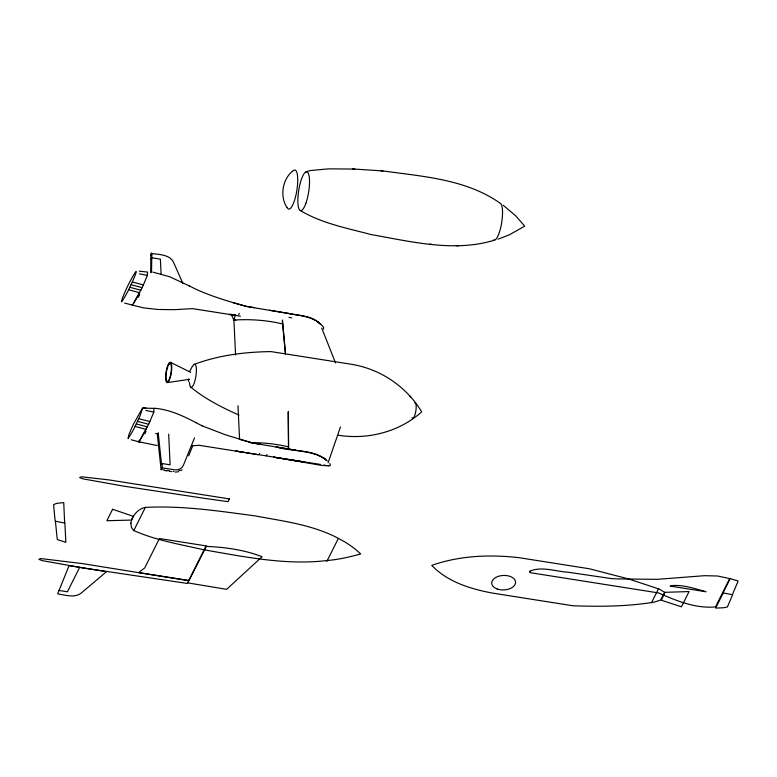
<?xml version="1.0" encoding="UTF-8"?>
<svg xmlns="http://www.w3.org/2000/svg" width="777" height="777" viewBox="0 0 777 777"><rect width="100%" height="100%" fill="white"/><g stroke="black" fill="none" stroke-linecap="round" stroke-linejoin="round"><path stroke-width="1.17" d="M150.699 272.698L150.903 253.875A1.457 0.554 88.3 0 1 151.321 253.03L151.826 253.584L151.525 272.222M194.532 437.859L183.469 465.064C182.236 468.55 178.389 470.318 174.864 469.832L162.286 467.851C158.926 473.562 164.209 465.51 161.441 463.442L158.178 432.702M124.718 303.108L132.478 305.118L142.482 287.053L147.348 275.437L147.581 272.076L139.277 271.183M131.187 439.772L138.947 441.783L148.951 423.718L153.817 412.092L153.885 408.362L142.502 408.11L133.683 423.737A127.583 32.702 -81 0 0 128.865 434.848L128.079 438.5L128.982 437.169A127.583 32.702 -81 0 0 133.916 428.807L140.278 415.258L142.56 408.139L145.814 407.838M235.567 354.953L233.916 320.066L235.47 314.636M328.108 462.771L340.462 426.913M188.656 455.808L192.881 445.415M189.539 371.591L192.259 366.501M132.333 282.022L127.447 292.142A127.583 32.702 -81 0 1 122.504 300.505L121.562 301.806L122.397 298.193A127.583 32.702 -81 0 1 127.205 287.082C130.177 280.652 142.414 258.498 132.333 282.022L143.434 284.926M239.287 313.393L238.636 314.685M150.981 255.264L152.146 253.574C159.664 254.584 170.532 254.565 173.902 263.131L182.877 283.343M150.864 259.46L151.7 257.779L160.383 259.149L161.111 274.456M79.662 567.336L67.424 591.792L58.741 590.423M161.121 469.415L160.596 465.122L161.441 463.442L170.124 464.811L168.677 434.197M326.845 561.392L338.17 538.791M139.248 293.725L133.498 303.622M145.717 430.39L139.967 440.277M138.335 297.164L139.569 294.813M144.804 433.819L146.037 431.478M259.401 453.933L259.703 453.389M292.366 171.222C282.469 179.574 279.691 196.513 286.888 207.352M182.071 469.794L180.847 470.707M178.778 470.862L179.808 470.308M194.289 364.355C218.638 355.196 245.056 351.952 270.959 351.592L351.525 364.306C380.536 369.017 406.585 386.684 421.707 411.888C399.135 431.934 367.939 439.937 338.325 435.237M323.446 329.069C325.301 326.34 318.667 323.776 317.434 321.416L318.725 322.581C310.528 315.287 298.387 315.783 288.345 313.354M498.008 239.19L509.314 234.829L524.708 226.156L515.763 215.899L503.156 205.196M305.944 171.892L310.033 170.59L328.428 168.852L354.749 169.065M494.337 240.21C454.186 252.496 411.315 241.628 371.124 234.567C347.076 228.166 321.629 223.387 300.116 210.382M651.563 602.534C625.582 606.565 599.125 606.682 572.892 605.769L492.327 593.055C470.444 588.976 447.562 581.924 431.769 565.394C459.644 555.526 489.898 554.351 519.065 557.682L589.452 568.783L628.952 579.059L658.43 588.82M178.399 471.775L175.32 472.115M167.521 382.556L189.627 379.293M145.338 507.4C182.1 505.477 218.832 511.043 255.196 515.909C284.382 521.377 315.025 525.029 341.239 539.947C348.319 543.647 355.011 548.659 360.732 553.952C349.631 556.983 338.306 559.625 326.787 560.547C285.431 565.491 243.929 556.682 203.302 549.698C179.934 544.288 155.759 540.355 133.751 530.526M64.646 522.824L63.733 502.573L56.954 503.36A21.222 15.967 26.6 0 0 53.564 504.729L55.167 521.163L64.889 523.067L65.851 542.307L57.284 539.568L55.42 521.367M191.822 445.813L199.087 445.289L320.357 464.432M723.222 593.074L715.656 608.09L723.212 607.789A21.222 12.879 -2.7 0 0 727.418 606.915L732.633 594.696L723.076 592.89L730.157 578.612L738.15 580.982L732.458 594.531M380.779 170.804L382.964 170.94C422.727 176.476 466.181 179.234 499.961 203.088M456.352 245.687L458.381 245.814M429.487 244.192L431.691 244.328M323.922 464.996C325.116 465.501 332.76 467.142 329.817 463.568M352.739 168.939L382.964 170.94M154.4 408.255C169.211 409.392 182.954 415.821 195.93 422.639M292.676 460.217L304.176 462.024L273.65 457.177M326.466 465.695L321.542 465.394L273.912 457.206M157.207 445.551L138.821 441.783M235.412 315.384L192.609 308.634L174.883 309.664L158.178 309.489L143.9 307.945L132.352 305.118M231.041 314.093L233.916 320.066L235.79 320.367M162.684 469.726L164.598 470.027M166.88 470.386L169.26 470.755M173.116 471.367L174.019 471.513M164.763 470.561L167.045 470.92M169.415 471.299L171.591 471.639M258.275 454.739L235.868 451.039L243.58 452.301M188.617 580.691L82.479 563.607L40.773 558.556L38.85 559.333L42.424 560.664L83.032 567.929L187.247 583.43L205.788 546.396C224.602 547.105 244.328 549.815 262.102 556.721L226.612 589.335L187.539 582.847M236.004 315.452L229.4 314.374L240.414 316.239M288.986 317.375L291.705 317.822M295.279 450.252L297.999 450.699M254.302 307.663L245.988 306.274L232.886 302.622M269.629 310.227L288.588 313.403M260.781 444.327L252.457 442.929L239.355 439.287M295.056 450.068L276.097 446.892C292.171 452.146 312.917 448.455 326.515 460.373M255.623 443.56L295.406 450.252M298.125 450.699C308.197 452.399 319.396 453.642 327.214 460.946M327.875 465.598L328.681 465.744M147.348 275.437L139.394 273.795M153.817 412.092L145.872 410.45M152.875 272.125L169.58 276.719L189.462 285.975M149.903 421.581L138.801 418.686M155.701 433.459L157.993 433.925M142.21 287.645L131.119 284.712M148.679 424.3L137.587 421.367M140.977 290.258L129.905 287.296M147.445 426.913L136.373 423.951M139.743 292.764L128.681 289.772M146.212 429.428L135.149 426.427M252.855 443.094L225.544 434.848L201.942 425.757M138.743 441.724L139.831 442.035M239.054 415.112C222.096 407.556 205.206 399.048 190.831 387.179M170.581 362.364A10.305 2.642 -81 0 1 169.862 378.768A10.305 2.642 -81 0 1 165.666 376.185A10.305 2.642 -81 0 1 170.581 362.364L190.676 372.338M189.229 285.858C206.488 295.046 226.942 300.893 246.387 306.429L288.937 313.587C299.825 315.569 312.199 316.336 320.746 324.291M195.697 422.513L202.166 425.864M409.926 396.144L410.683 397.115M321.736 328.098L335.518 362.927M188.733 381.721L188.422 378.972M157.343 434.382L160.596 465.122M282.323 320.755L285.46 353.894M282.469 320.017L285.48 353.768M237.976 405.759L239.559 439.141M288.257 411.878L288.675 449.417M288.228 411.742L288.461 448.98M192.511 366.54A11.645 2.982 -81 0 1 196.387 368.929A11.645 2.982 -81 0 1 193.386 385.033A11.645 2.982 -81 0 1 189.51 382.643M138.947 441.783A2.807 0.719 -81 0 1 138.491 441.035M266.997 454.584A6.896 1.768 -81 0 1 266.113 455.788M132.478 305.118A2.807 0.719 -81 0 1 132.148 304.885M250.145 442.618A104.74 63.549 -2.7 0 1 288.442 446.882M233.916 320.066A104.74 63.549 -2.7 0 1 282.624 323.951M414.782 403.01A7.78 1.991 -81 0 1 415.714 411.781A7.78 1.991 -81 0 1 412.043 417.715M500.378 203.36A18.735 4.798 -81 0 1 501.369 224.398A18.735 4.798 -81 0 1 493.56 239.996M292.628 171.387A19.784 5.07 -81 0 1 296.921 189.899A19.784 5.07 -81 0 1 287.16 207.527M130.895 523.018L131.42 527.447L133.741 530.633L145.416 507.323C137.966 508.886 132.168 515.637 130.895 523.018M529.914 571.173L529.836 572.62L658.575 592.938C676.34 600.786 695.813 608.779 715.491 606.915L729.681 578.574L717.462 575.99L704.428 575.689L657.167 579.341L617.647 578.914L611.227 578.574L568.24 572.241C555.827 571.571 541.724 565.996 529.914 571.173M69.056 565.607L57.673 593.881C65.307 594.959 75.039 598.504 81.77 592.628L106.468 571.697L69.056 565.607M664.927 592.327L661.353 600.223L681.439 606.808L689.082 591.559L664.927 592.327M112.607 509.275L106.876 520.716L131.42 520.075L133.304 516.317L112.607 509.275M159.042 539.316L144.687 567.997L138.568 572.591L189.044 580.487L206.595 545.969L159.528 538.539L159.042 539.316M229.37 498.921L228.001 501.651L203.516 498.212L123.796 486.159L83.178 478.894L79.604 477.554L81.527 476.787L109.071 479.933L229.37 498.921M658.546 588.616L651.505 602.69L652.398 602.515A46.96 28.496 -2.7 0 0 660.567 600.009L664.685 592.385L658.546 588.616M169.065 364.073L168.356 365.219A9.101 2.331 -81 0 0 166.414 380.351A9.101 2.331 -81 0 0 170.979 372.979A9.101 2.331 -81 0 0 169.065 364.073M672.338 585.557L670.298 586.101L705.982 591.734C695.056 588.684 683.838 584.731 672.338 585.557M325.272 459.294L323.902 458.08L325.194 459.236M305.895 203.244A19.639 5.031 -81 0 0 307.265 171.979A19.639 5.031 -81 0 0 297.902 198.32A19.639 5.031 -81 0 0 305.895 203.244M497.299 589.024A11.946 7.246 -2.7 0 0 515.578 582.604A11.946 7.246 -2.7 0 0 498.086 576.447A11.946 7.246 -2.7 0 0 497.299 589.024"/></g></svg>
